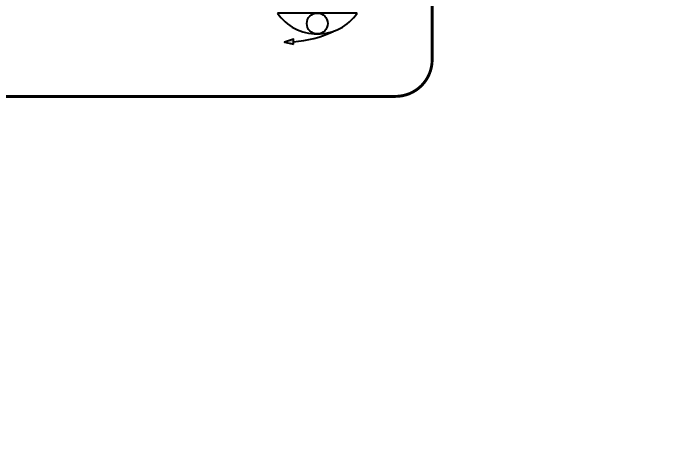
# Model space of a CAD drawing. Extents: x -5598 to 26293, y -3808 to 13850.
# Drawn here: x 13682 to 14661, y 6863 to 7535 of the extents above; entities that cross this region are included whole.
import ezdxf

# ---------------------------------------------------------------- set-up
doc = ezdxf.new("R2010")
doc.units = 0
doc.header["$LTSCALE"] = 100
doc.header["$MEASUREMENT"] = 0
doc.linetypes.add('HIDDEN', pattern=[0.375, 0.25, -0.125])
doc.layers.add('OLCU DIS', color=7, linetype='Continuous')
doc.layers.add('TEFRIS YANGIN', color=7, linetype='Continuous')
doc.layers.add('Y-DETAIL NUMBER', color=140, linetype='Continuous', lineweight=18)
doc.styles.add('olcu', font='romans.shx', dxfattribs={"width": 0.5})
doc.dimstyles.new('1-200', dxfattribs={"dimtxt": 40, "dimasz": 2, "dimexe": 0, "dimexo": 0, "dimgap": 10, "dimtad": 1, "dimdec": 4, "dimrnd": 0.1, "dimzin": 9, "dimdsep": 46, "dimtxsty": 'olcu', "dimblk1": 'SOL', "dimblk2": 'SAG', "dimsah": 1, "dimcen": 0, "dimse1": 1, "dimse2": 1, "dimclre": 13, "dimadec": 0, "dimazin": 0, "dimtfac": 1, "dimtdec": 4, "dimtix": 1, "dimtmove": 2, "dimatfit": 2, "dimldrblk": 'SOL', "dimfxl": 0, "dimtolj": 1, "dimarcsym": 0})

# ---------------------------------------------------------------- blocks, each defined once
blk = doc.blocks.new('SOL')
at = {"color": 0}
for p, q in [((0, 30), (0, -6.96)), ((7.58, 0), (-6.97, 0))]:
    blk.add_line(p, q, dxfattribs=at)
blk.add_circle((0, 0), 3, dxfattribs=at)
blk = doc.blocks.new('SAG')
at = {"color": 0}
for p, q in [((0, -30), (0, 6.96)), ((7.58, 0), (-6.97, 0))]:
    blk.add_line(p, q, dxfattribs=at)
blk.add_circle((0, 0), 3, dxfattribs=at)
blk = doc.blocks.new('*D332')
at = {"layer": 'OLCU DIS', "color": 0, "lineweight": -2, "transparency": 16777216}
blk.add_line((21268, -935), (-2968, -935), dxfattribs=at)
at = {"layer": 'OLCU DIS', "color": 0, "lineweight": -2, "transparency": 16777216, "xscale": 2, "yscale": 2, "zscale": 2, "rotation": 180}
blk.add_blockref('SAG', (-2970, -935), dxfattribs=at)
at = {"layer": 'OLCU DIS', "color": 0, "lineweight": -2, "transparency": 16777216, "xscale": 2, "yscale": 2, "zscale": 2}
blk.add_blockref('SOL', (21270, -935), dxfattribs=at)
at = {"layer": 'OLCU DIS', "color": 0, "transparency": 16777216, "insert": (9295.64, -905), "char_height": 40, "attachment_point": 5, "style": 'olcu'}
blk.add_mtext('\\A1;24240', dxfattribs=at)
blk = doc.blocks.new('*U591')
blk.add_hatch(color=0).paths.add_polyline_path([(-35.73, -46.69), (-35.75, -39.48), (-49.07, -43.57)])
at = {"color": 0}
for points in [[(60, 0), (-60, 0)], [(-35.73, -46.69), (-35.75, -39.48), (-49.07, -43.57), (-35.73, -46.69)]]:
    blk.add_lwpolyline(points, dxfattribs=at)
blk.add_circle((0, -15.76), 15.76, dxfattribs=at)
for centre, radius, start, end in [((0, 41.33), 72.86, 214.56289, 325.43711), ((-45.96, 117.69), 161.09, 273.63652, 295.6326)]:
    blk.add_arc(centre, radius, start, end, dxfattribs=at)
blk = doc.blocks.new('YANGIN DOLAPLARI-B1')
at = {"color": 0}
blk.add_blockref('*U591', (14110, 7495), dxfattribs=at)

msp = doc.modelspace()

# ---------------------------------------------------------------- linework, layer by layer
at = {"layer": 'Y-DETAIL NUMBER', "linetype": 'HIDDEN', "const_width": 4.374}
msp.add_lwpolyline([(13631.04759, 8533.97486), (14257.74471, 8533.97486, -0.414213562), (14312.74471, 8478.97486), (14312.74471, 7464.68974, -0.414213562), (14257.74471, 7409.68974), (13631.04759, 7409.68974, -0.414213562), (13576.04759, 7464.68974), (13576.04759, 8478.97486, -0.414213562)], format="xyb", close=True, dxfattribs=at)

# ---------------------------------------------------------------- block references
at = {"layer": 'TEFRIS YANGIN', "color": 11}
msp.add_blockref('YANGIN DOLAPLARI-B1', (30, 40), dxfattribs=at)

# ---------------------------------------------------------------- dimensions: what is measured, and where the dimension line sits
at = {"layer": 'OLCU DIS', "color": 7}
dim = msp.add_linear_dim(base=(-2970, -935), p1=(21270, -635), p2=(-2970, 7535), dimstyle='1-200', dxfattribs=at)
dim.commit()
dim.dimension.update_dxf_attribs({"geometry": '*D332', "text_midpoint": (9295.63768, -905), "dimtype": 160})

doc.saveas('drawing.dxf')
